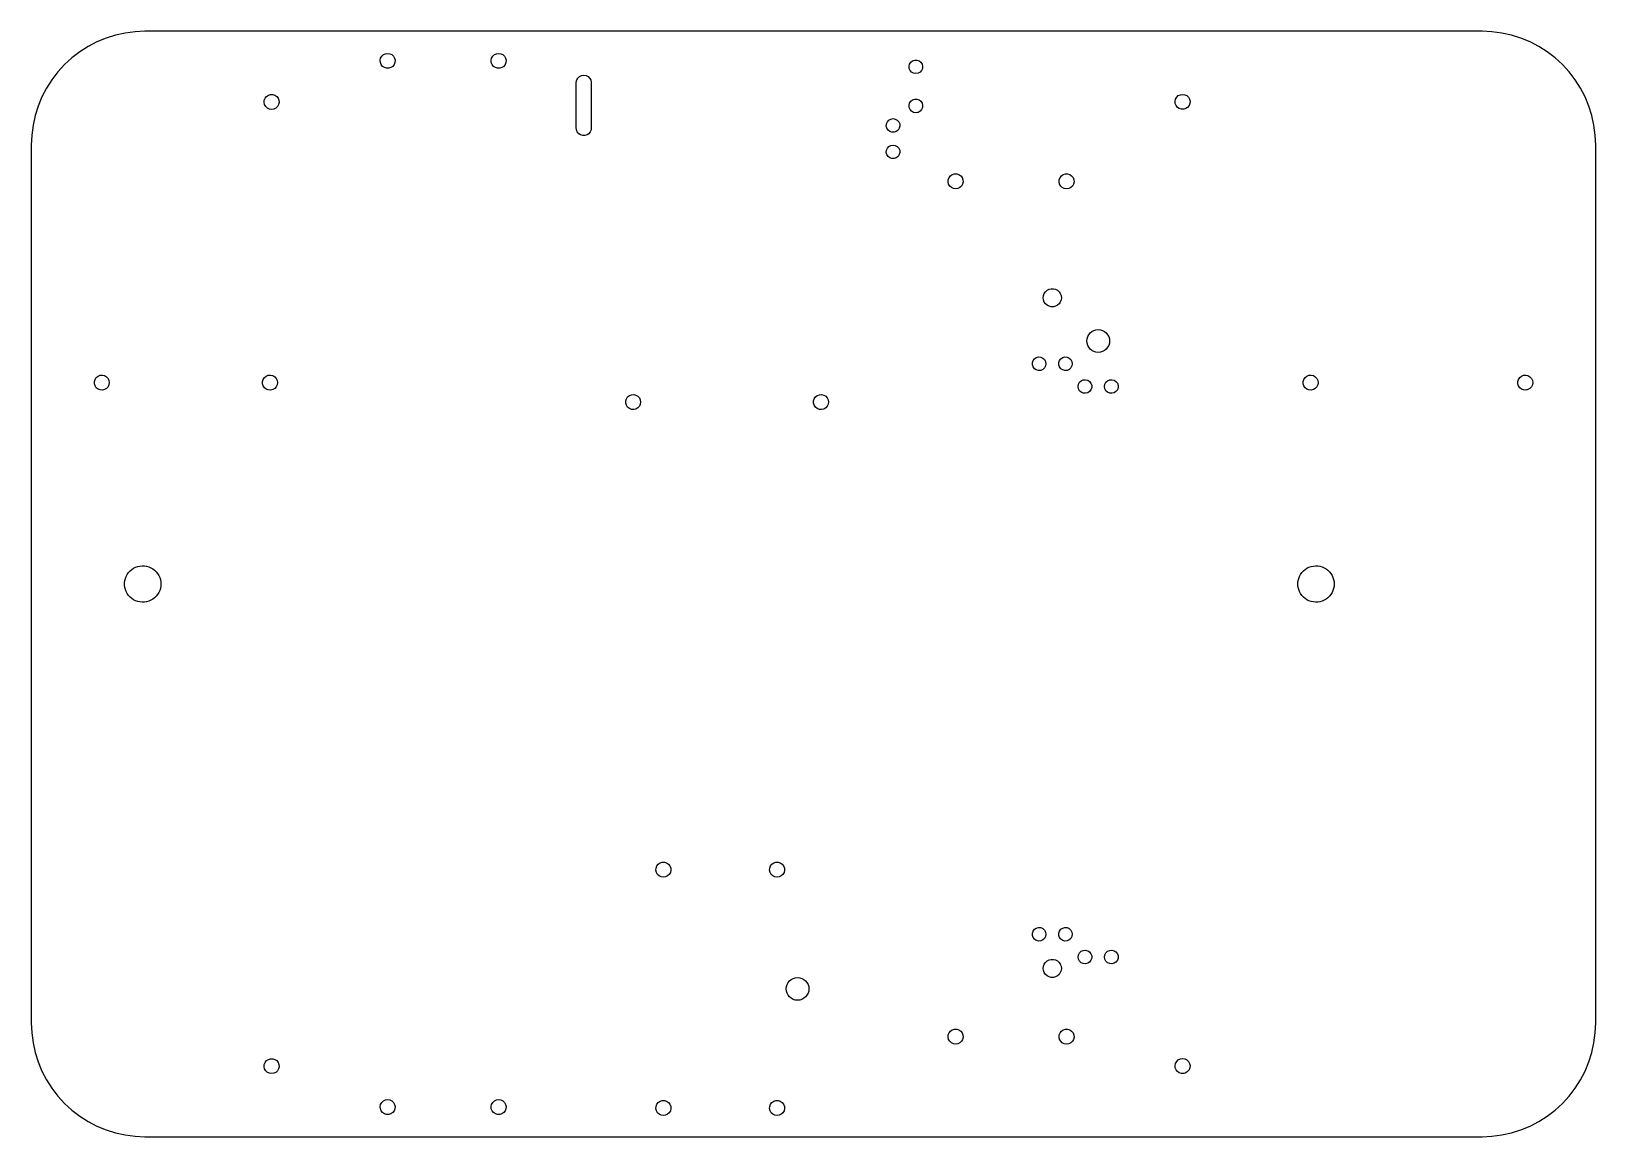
# Model space of a CAD drawing. Header units: metres. Extents: x -172 to 172, y -122 to 122.
import ezdxf

# ---------------------------------------------------------------- set-up
doc = ezdxf.new("R2010")
doc.units = ezdxf.units.M

msp = doc.modelspace()

# ---------------------------------------------------------------- linework, layer by layer
for p, q in [((-153.47, 120.648), (-155.551, 119.992)), ((-151.341, 121.12), (-153.47, 120.648)), ((-149.179, 121.405), (-151.341, 121.12)), ((-147, 121.5), (-149.179, 121.405)), ((147, 121.5), (-147, 121.5)), ((149.179, 121.405), (147, 121.5)), ((151.341, 121.12), (149.179, 121.405)), ((153.47, 120.648), (151.341, 121.12)), ((155.551, 119.992), (153.47, 120.648)), ((-161.339, 116.979), (-163.07, 115.651)), ((-159.5, 118.151), (-161.339, 116.979)), ((-157.565, 119.158), (-159.5, 118.151)), ((-155.551, 119.992), (-157.565, 119.158)), ((157.565, 119.158), (155.551, 119.992)), ((159.5, 118.151), (157.565, 119.158)), ((161.339, 116.979), (159.5, 118.151)), ((163.07, 115.651), (161.339, 116.979)), ((-164.678, 114.178), (-166.151, 112.57)), ((-163.07, 115.651), (-164.678, 114.178)), ((-95.2854, 115.123), (-95.1759, 115.603)), ((-95.2486, 114.633), (-95.2854, 115.123)), ((-95.0689, 114.175), (-95.2486, 114.633)), ((-95.1759, 115.603), (-94.93, 116.029)), ((-94.7623, 113.79), (-95.0689, 114.175)), ((-94.93, 116.029), (-94.5695, 116.363)), ((-94.3559, 113.513), (-94.7623, 113.79)), ((-94.5695, 116.363), (-94.1263, 116.577)), ((-94.1263, 116.577), (-93.64, 116.65)), ((-93.64, 116.65), (-93.1537, 116.577)), ((-93.1537, 116.577), (-92.7105, 116.363)), ((-92.5177, 113.79), (-92.9241, 113.513)), ((-92.7105, 116.363), (-92.35, 116.029)), ((-92.2111, 114.175), (-92.5177, 113.79)), ((-92.35, 116.029), (-92.1041, 115.603)), ((-92.0314, 114.633), (-92.2111, 114.175)), ((-92.1041, 115.603), (-91.9946, 115.123)), ((-91.9946, 115.123), (-92.0314, 114.633)), ((-70.8854, 115.123), (-70.7759, 115.603)), ((-70.8486, 114.633), (-70.8854, 115.123)), ((-70.6689, 114.175), (-70.8486, 114.633)), ((-70.7759, 115.603), (-70.53, 116.029)), ((-70.3623, 113.79), (-70.6689, 114.175)), ((-70.53, 116.029), (-70.1695, 116.363)), ((-69.9559, 113.513), (-70.3623, 113.79)), ((-70.1695, 116.363), (-69.7263, 116.577)), ((-69.7263, 116.577), (-69.24, 116.65)), ((-69.24, 116.65), (-68.7537, 116.577)), ((-68.7537, 116.577), (-68.3105, 116.363)), ((-68.1177, 113.79), (-68.5241, 113.513)), ((-68.3105, 116.363), (-67.95, 116.029)), ((-67.8111, 114.175), (-68.1177, 113.79)), ((-67.95, 116.029), (-67.7041, 115.603)), ((-67.6314, 114.633), (-67.8111, 114.175)), ((-67.7041, 115.603), (-67.5946, 115.123)), ((-67.5946, 115.123), (-67.6314, 114.633)), ((21.0051, 113.824), (21.1263, 114.303)), ((21.0459, 113.332), (21.0051, 113.824)), ((21.1263, 114.303), (21.3964, 114.716)), ((21.3964, 114.716), (21.7861, 115.019)), ((21.7861, 115.019), (22.2531, 115.18)), ((22.2531, 115.18), (22.7469, 115.18)), ((22.7469, 115.18), (23.2139, 115.019)), ((23.2139, 115.019), (23.6036, 114.716)), ((23.6036, 114.716), (23.8737, 114.303)), ((23.8737, 114.303), (23.9949, 113.824)), ((23.9949, 113.824), (23.9541, 113.332)), ((164.678, 114.178), (163.07, 115.651)), ((166.151, 112.57), (164.678, 114.178)), ((-167.479, 110.839), (-168.651, 109)), ((-166.151, 112.57), (-167.479, 110.839)), ((-93.8859, 113.368), (-94.3559, 113.513)), ((-93.3941, 113.368), (-93.8859, 113.368)), ((-92.9241, 113.513), (-93.3941, 113.368)), ((-69.4859, 113.368), (-69.9559, 113.513)), ((-68.9941, 113.368), (-69.4859, 113.368)), ((-68.5241, 113.513), (-68.9941, 113.368)), ((-52.1554, 110.323), (-52.0459, 110.803)), ((-52.1554, 100.323), (-52.1554, 110.323)), ((-52.0459, 110.803), (-51.8, 111.229)), ((-51.8, 111.229), (-51.4395, 111.563)), ((-51.4395, 111.563), (-50.9963, 111.777)), ((-50.9963, 111.777), (-50.51, 111.85)), ((-50.51, 111.85), (-50.0237, 111.777)), ((-50.0237, 111.777), (-49.5805, 111.563)), ((-49.5805, 111.563), (-49.22, 111.229)), ((-49.22, 111.229), (-48.9741, 110.803)), ((-48.9741, 110.803), (-48.8646, 110.323)), ((-48.8646, 110.323), (-48.8646, 100.323)), ((21.2442, 112.88), (21.0459, 113.332)), ((21.5787, 112.516), (21.2442, 112.88)), ((22.0129, 112.281), (21.5787, 112.516)), ((22.5, 112.2), (22.0129, 112.281)), ((22.987, 112.281), (22.5, 112.2)), ((23.4213, 112.516), (22.987, 112.281)), ((23.7557, 112.88), (23.4213, 112.516)), ((23.9541, 113.332), (23.7557, 112.88)), ((167.479, 110.839), (166.151, 112.57)), ((168.651, 109), (167.479, 110.839)), ((-169.658, 107.065), (-170.492, 105.051)), ((-168.651, 109), (-169.658, 107.065)), ((-120.759, 106.357), (-120.579, 106.815)), ((-120.579, 106.815), (-120.272, 107.2)), ((-120.272, 107.2), (-119.866, 107.477)), ((-119.866, 107.477), (-119.396, 107.622)), ((-119.396, 107.622), (-118.904, 107.622)), ((-118.904, 107.622), (-118.434, 107.477)), ((-118.434, 107.477), (-118.028, 107.2)), ((-118.028, 107.2), (-117.721, 106.815)), ((-117.721, 106.815), (-117.541, 106.357)), ((79.6141, 106.593), (79.86, 107.019)), ((79.86, 107.019), (80.2205, 107.353)), ((80.2205, 107.353), (80.6637, 107.567)), ((80.6637, 107.567), (81.15, 107.64)), ((81.15, 107.64), (81.6363, 107.567)), ((81.6363, 107.567), (82.0795, 107.353)), ((82.0795, 107.353), (82.44, 107.019)), ((82.44, 107.019), (82.6859, 106.593)), ((169.658, 107.065), (168.651, 109)), ((170.492, 105.051), (169.658, 107.065)), ((-170.492, 105.051), (-171.148, 102.97)), ((-120.795, 105.867), (-120.759, 106.357)), ((-120.686, 105.387), (-120.795, 105.867)), ((-120.44, 104.961), (-120.686, 105.387)), ((-120.079, 104.627), (-120.44, 104.961)), ((-119.636, 104.413), (-120.079, 104.627)), ((-119.15, 104.34), (-119.636, 104.413)), ((-118.664, 104.413), (-119.15, 104.34)), ((-118.221, 104.627), (-118.664, 104.413)), ((-117.86, 104.961), (-118.221, 104.627)), ((-117.614, 105.387), (-117.86, 104.961)), ((-117.505, 105.867), (-117.614, 105.387)), ((-117.541, 106.357), (-117.505, 105.867)), ((21.0051, 105.224), (21.1263, 105.703)), ((21.0459, 104.732), (21.0051, 105.224)), ((21.2442, 104.28), (21.0459, 104.732)), ((21.1263, 105.703), (21.3964, 106.116)), ((21.5787, 103.916), (21.2442, 104.28)), ((21.3964, 106.116), (21.7861, 106.419)), ((22.0129, 103.681), (21.5787, 103.916)), ((21.7861, 106.419), (22.2531, 106.58)), ((22.5, 103.6), (22.0129, 103.681)), ((22.2531, 106.58), (22.7469, 106.58)), ((22.987, 103.681), (22.5, 103.6)), ((22.7469, 106.58), (23.2139, 106.419)), ((23.4213, 103.916), (22.987, 103.681)), ((23.2139, 106.419), (23.6036, 106.116)), ((23.7557, 104.28), (23.4213, 103.916)), ((23.6036, 106.116), (23.8737, 105.703)), ((23.9541, 104.732), (23.7557, 104.28)), ((23.8737, 105.703), (23.9949, 105.224)), ((23.9949, 105.224), (23.9541, 104.732)), ((79.5046, 106.113), (79.6141, 106.593)), ((79.5414, 105.623), (79.5046, 106.113)), ((79.7211, 105.165), (79.5414, 105.623)), ((80.0277, 104.78), (79.7211, 105.165)), ((80.4341, 104.503), (80.0277, 104.78)), ((80.9041, 104.358), (80.4341, 104.503)), ((81.3959, 104.358), (80.9041, 104.358)), ((81.8659, 104.503), (81.3959, 104.358)), ((82.2723, 104.78), (81.8659, 104.503)), ((82.5789, 105.165), (82.2723, 104.78)), ((82.7586, 105.623), (82.5789, 105.165)), ((82.6859, 106.593), (82.7954, 106.113)), ((82.7954, 106.113), (82.7586, 105.623)), ((171.148, 102.97), (170.492, 105.051)), ((-171.62, 100.841), (-171.905, 98.6789)), ((-171.148, 102.97), (-171.62, 100.841)), ((-52.1186, 99.8328), (-52.1554, 100.323)), ((-51.9389, 99.375), (-52.1186, 99.8328)), ((-48.9014, 99.8328), (-49.0811, 99.375)), ((-48.8646, 100.323), (-48.9014, 99.8328)), ((16.0051, 100.676), (16.0459, 101.168)), ((16.1263, 100.197), (16.0051, 100.676)), ((16.0459, 101.168), (16.2443, 101.62)), ((16.3964, 99.7841), (16.1263, 100.197)), ((16.2443, 101.62), (16.5787, 101.984)), ((16.7861, 99.4808), (16.3964, 99.7841)), ((16.5787, 101.984), (17.013, 102.219)), ((17.013, 102.219), (17.5, 102.3)), ((17.5, 102.3), (17.9871, 102.219)), ((17.9871, 102.219), (18.4213, 101.984)), ((18.6036, 99.7841), (18.2139, 99.4808)), ((18.4213, 101.984), (18.7558, 101.62)), ((18.8737, 100.197), (18.6036, 99.7841)), ((18.7558, 101.62), (18.9541, 101.168)), ((18.9949, 100.676), (18.8737, 100.197)), ((18.9541, 101.168), (18.9949, 100.676)), ((171.62, 100.841), (171.148, 102.97)), ((171.905, 98.6789), (171.62, 100.841)), ((-171.905, 98.6789), (-172, 96.5)), ((-172, 96.5), (-172, -96.5)), ((-51.6323, 98.9905), (-51.9389, 99.375)), ((-51.2259, 98.7134), (-51.6323, 98.9905)), ((-50.7559, 98.5684), (-51.2259, 98.7134)), ((-50.2641, 98.5684), (-50.7559, 98.5684)), ((-49.7941, 98.7134), (-50.2641, 98.5684)), ((-49.3877, 98.9905), (-49.7941, 98.7134)), ((-49.0811, 99.375), (-49.3877, 98.9905)), ((16.5787, 96.1837), (17.013, 96.4187)), ((17.2531, 99.3205), (16.7861, 99.4808)), ((17.013, 96.4187), (17.5, 96.5)), ((17.7469, 99.3205), (17.2531, 99.3205)), ((17.5, 96.5), (17.9871, 96.4187)), ((18.2139, 99.4808), (17.7469, 99.3205)), ((17.9871, 96.4187), (18.4213, 96.1837)), ((172, 96.5), (171.905, 98.6789)), ((172, -96.5), (172, 96.5)), ((16.0051, 94.8761), (16.0459, 95.3682)), ((16.1263, 94.3975), (16.0051, 94.8761)), ((16.0459, 95.3682), (16.2443, 95.8204)), ((16.3964, 93.9841), (16.1263, 94.3975)), ((16.2443, 95.8204), (16.5787, 96.1837)), ((16.7861, 93.6808), (16.3964, 93.9841)), ((17.2531, 93.5205), (16.7861, 93.6808)), ((17.7469, 93.5205), (17.2531, 93.5205)), ((18.2139, 93.6808), (17.7469, 93.5205)), ((18.6036, 93.9841), (18.2139, 93.6808)), ((18.4213, 96.1837), (18.7558, 95.8204)), ((18.8737, 94.3975), (18.6036, 93.9841)), ((18.7558, 95.8204), (18.9541, 95.3682)), ((18.9949, 94.8761), (18.8737, 94.3975)), ((18.9541, 95.3682), (18.9949, 94.8761)), ((29.8111, 89.325), (30.1177, 89.7095)), ((30.1177, 89.7095), (30.5241, 89.9866)), ((30.5241, 89.9866), (30.9941, 90.1316)), ((30.9941, 90.1316), (31.4859, 90.1316)), ((31.4859, 90.1316), (31.9559, 89.9866)), ((31.9559, 89.9866), (32.3623, 89.7095)), ((32.3623, 89.7095), (32.6689, 89.325)), ((54.2111, 89.325), (54.5177, 89.7095)), ((54.5177, 89.7095), (54.9241, 89.9866)), ((54.9241, 89.9866), (55.3941, 90.1316)), ((55.3941, 90.1316), (55.8859, 90.1316)), ((55.8859, 90.1316), (56.3559, 89.9866)), ((56.3559, 89.9866), (56.7623, 89.7095)), ((56.7623, 89.7095), (57.0689, 89.325)), ((29.5946, 88.3767), (29.6314, 88.8672)), ((29.7041, 87.8972), (29.5946, 88.3767)), ((29.6314, 88.8672), (29.8111, 89.325)), ((29.95, 87.4712), (29.7041, 87.8972)), ((30.3105, 87.1367), (29.95, 87.4712)), ((30.7537, 86.9233), (30.3105, 87.1367)), ((31.24, 86.85), (30.7537, 86.9233)), ((31.7263, 86.9233), (31.24, 86.85)), ((32.1695, 87.1367), (31.7263, 86.9233)), ((32.53, 87.4712), (32.1695, 87.1367)), ((32.7759, 87.8972), (32.53, 87.4712)), ((32.6689, 89.325), (32.8486, 88.8672)), ((32.8854, 88.3767), (32.7759, 87.8972)), ((32.8486, 88.8672), (32.8854, 88.3767)), ((53.9946, 88.3767), (54.0314, 88.8672)), ((54.1041, 87.8972), (53.9946, 88.3767)), ((54.0314, 88.8672), (54.2111, 89.325)), ((54.35, 87.4712), (54.1041, 87.8972)), ((54.7105, 87.1367), (54.35, 87.4712)), ((55.1537, 86.9233), (54.7105, 87.1367)), ((55.64, 86.85), (55.1537, 86.9233)), ((56.1263, 86.9233), (55.64, 86.85)), ((56.5695, 87.1367), (56.1263, 86.9233)), ((56.93, 87.4712), (56.5695, 87.1367)), ((57.1759, 87.8972), (56.93, 87.4712)), ((57.0689, 89.325), (57.2486, 88.8672)), ((57.2854, 88.3767), (57.1759, 87.8972)), ((57.2486, 88.8672), (57.2854, 88.3767)), ((50.5, 62.92), (50.5581, 63.3986)), ((50.5581, 62.4414), (50.5, 62.92)), ((50.5581, 63.3986), (50.7291, 63.8494)), ((50.7291, 61.9906), (50.5581, 62.4414)), ((50.7291, 63.8494), (51.003, 64.2462)), ((51.003, 61.5938), (50.7291, 61.9906)), ((51.003, 64.2462), (51.3639, 64.566)), ((51.3639, 64.566), (51.7908, 64.79)), ((51.7908, 64.79), (52.2589, 64.9054)), ((52.2589, 64.9054), (52.7411, 64.9054)), ((52.7411, 64.9054), (53.2092, 64.79)), ((53.2092, 64.79), (53.6361, 64.566)), ((53.6361, 64.566), (53.997, 64.2462)), ((53.997, 64.2462), (54.2709, 63.8494)), ((54.2709, 61.9906), (53.997, 61.5938)), ((54.2709, 63.8494), (54.4419, 63.3986)), ((54.4419, 62.4414), (54.2709, 61.9906)), ((54.4419, 63.3986), (54.5, 62.92)), ((54.5, 62.92), (54.4419, 62.4414)), ((51.3639, 61.274), (51.003, 61.5938)), ((51.7908, 61.05), (51.3639, 61.274)), ((52.2589, 60.9346), (51.7908, 61.05)), ((52.7411, 60.9346), (52.2589, 60.9346)), ((53.2092, 61.05), (52.7411, 60.9346)), ((53.6361, 61.274), (53.2092, 61.05)), ((53.997, 61.5938), (53.6361, 61.274)), ((60.5213, 54.8089), (60.8322, 55.1878)), ((60.8322, 55.1878), (61.2111, 55.4987)), ((61.2111, 55.4987), (61.6433, 55.7297)), ((61.6433, 55.7297), (62.1123, 55.872)), ((62.1123, 55.872), (62.6, 55.92)), ((62.6, 55.92), (63.0877, 55.872)), ((63.0877, 55.872), (63.5567, 55.7297)), ((63.5567, 55.7297), (63.9889, 55.4987)), ((63.9889, 55.4987), (64.3678, 55.1878)), ((64.3678, 55.1878), (64.6787, 54.8089)), ((60.1, 53.42), (60.148, 53.9077)), ((60.148, 52.9323), (60.1, 53.42)), ((60.148, 53.9077), (60.2903, 54.3767)), ((60.2903, 52.4633), (60.148, 52.9323)), ((60.2903, 54.3767), (60.5213, 54.8089)), ((60.5213, 52.0311), (60.2903, 52.4633)), ((60.8322, 51.6522), (60.5213, 52.0311)), ((61.2111, 51.3413), (60.8322, 51.6522)), ((64.3678, 51.6522), (63.9889, 51.3413)), ((64.6787, 52.0311), (64.3678, 51.6522)), ((64.6787, 54.8089), (64.9097, 54.3767)), ((64.9097, 52.4633), (64.6787, 52.0311)), ((64.9097, 54.3767), (65.052, 53.9077)), ((65.052, 52.9323), (64.9097, 52.4633)), ((65.052, 53.9077), (65.1, 53.42)), ((65.1, 53.42), (65.052, 52.9323)), ((48.1205, 48.6669), (48.2808, 49.1339)), ((48.1205, 48.1731), (48.1205, 48.6669)), ((48.2808, 47.7061), (48.1205, 48.1731)), ((48.2808, 49.1339), (48.5841, 49.5236)), ((48.5841, 49.5236), (48.9975, 49.7937)), ((48.9975, 49.7937), (49.4761, 49.9149)), ((49.4761, 49.9149), (49.9682, 49.8741)), ((49.9682, 49.8741), (50.4204, 49.6757)), ((50.4204, 49.6757), (50.7837, 49.3413)), ((50.7837, 49.3413), (51.0187, 48.907)), ((51.0187, 48.907), (51.1, 48.42)), ((51.1, 48.42), (51.0187, 47.9329)), ((53.9205, 48.6669), (54.0808, 49.1339)), ((53.9205, 48.1731), (53.9205, 48.6669)), ((54.0808, 47.7061), (53.9205, 48.1731)), ((54.0808, 49.1339), (54.3841, 49.5236)), ((54.3841, 49.5236), (54.7975, 49.7937)), ((54.7975, 49.7937), (55.2761, 49.9149)), ((55.2761, 49.9149), (55.7682, 49.8741)), ((55.7682, 49.8741), (56.2204, 49.6757)), ((56.2204, 49.6757), (56.5837, 49.3413)), ((56.5837, 49.3413), (56.8187, 48.907)), ((56.8187, 48.907), (56.9, 48.42)), ((56.9, 48.42), (56.8187, 47.9329)), ((61.6433, 51.1103), (61.2111, 51.3413)), ((62.1123, 50.968), (61.6433, 51.1103)), ((62.6, 50.92), (62.1123, 50.968)), ((63.0877, 50.968), (62.6, 50.92)), ((63.5567, 51.1103), (63.0877, 50.968)), ((63.9889, 51.3413), (63.5567, 51.1103)), ((-158.122, 44.5159), (-157.977, 44.9859)), ((-157.977, 44.9859), (-157.7, 45.3923)), ((-157.7, 45.3923), (-157.315, 45.6989)), ((-157.315, 45.6989), (-156.857, 45.8786)), ((-156.857, 45.8786), (-156.367, 45.9154)), ((-156.367, 45.9154), (-155.887, 45.8059)), ((-155.887, 45.8059), (-155.461, 45.56)), ((-155.461, 45.56), (-155.127, 45.1995)), ((-155.127, 45.1995), (-154.913, 44.7563)), ((-154.913, 44.7563), (-154.84, 44.27)), ((-121.142, 44.5159), (-120.997, 44.9859)), ((-120.997, 44.9859), (-120.72, 45.3923)), ((-120.72, 45.3923), (-120.335, 45.6989)), ((-120.335, 45.6989), (-119.877, 45.8786)), ((-119.877, 45.8786), (-119.387, 45.9154)), ((-119.387, 45.9154), (-118.907, 45.8059)), ((-118.907, 45.8059), (-118.481, 45.56)), ((-118.481, 45.56), (-118.147, 45.1995)), ((-118.147, 45.1995), (-117.933, 44.7563)), ((-117.933, 44.7563), (-117.86, 44.27)), ((48.5841, 47.3164), (48.2808, 47.7061)), ((48.9975, 47.0463), (48.5841, 47.3164)), ((49.4761, 46.9251), (48.9975, 47.0463)), ((49.9682, 46.9659), (49.4761, 46.9251)), ((50.4204, 47.1642), (49.9682, 46.9659)), ((50.7837, 47.4987), (50.4204, 47.1642)), ((51.0187, 47.9329), (50.7837, 47.4987)), ((54.3841, 47.3164), (54.0808, 47.7061)), ((54.7975, 47.0463), (54.3841, 47.3164)), ((55.2761, 46.9251), (54.7975, 47.0463)), ((55.7682, 46.9659), (55.2761, 46.9251)), ((56.2204, 47.1642), (55.7682, 46.9659)), ((56.5837, 47.4987), (56.2204, 47.1642)), ((56.8187, 47.9329), (56.5837, 47.4987)), ((58.8796, 44.6758), (59.3318, 44.8741)), ((59.3318, 44.8741), (59.8239, 44.9149)), ((59.8239, 44.9149), (60.3025, 44.7937)), ((60.3025, 44.7937), (60.7159, 44.5236)), ((64.6796, 44.6758), (65.1318, 44.8741)), ((65.1318, 44.8741), (65.6239, 44.9149)), ((65.6239, 44.9149), (66.1025, 44.7937)), ((66.1025, 44.7937), (66.5159, 44.5236)), ((107.678, 44.5159), (107.823, 44.9859)), ((107.823, 44.9859), (108.1, 45.3923)), ((108.1, 45.3923), (108.485, 45.6989)), ((108.485, 45.6989), (108.943, 45.8786)), ((108.943, 45.8786), (109.433, 45.9154)), ((109.433, 45.9154), (109.913, 45.8059)), ((109.913, 45.8059), (110.339, 45.56)), ((110.339, 45.56), (110.673, 45.1995)), ((110.673, 45.1995), (110.887, 44.7563)), ((110.887, 44.7563), (110.96, 44.27)), ((154.858, 44.5159), (155.003, 44.9859)), ((155.003, 44.9859), (155.28, 45.3923)), ((155.28, 45.3923), (155.665, 45.6989)), ((155.665, 45.6989), (156.123, 45.8786)), ((156.123, 45.8786), (156.613, 45.9154)), ((156.613, 45.9154), (157.093, 45.8059)), ((157.093, 45.8059), (157.519, 45.56)), ((157.519, 45.56), (157.853, 45.1995)), ((157.853, 45.1995), (158.067, 44.7563)), ((158.067, 44.7563), (158.14, 44.27)), ((-158.122, 44.0241), (-158.122, 44.5159)), ((-157.977, 43.5541), (-158.122, 44.0241)), ((-157.7, 43.1477), (-157.977, 43.5541)), ((-157.315, 42.8411), (-157.7, 43.1477)), ((-156.857, 42.6614), (-157.315, 42.8411)), ((-156.367, 42.6246), (-156.857, 42.6614)), ((-155.887, 42.7341), (-156.367, 42.6246)), ((-155.461, 42.98), (-155.887, 42.7341)), ((-155.127, 43.3405), (-155.461, 42.98)), ((-154.913, 43.7837), (-155.127, 43.3405)), ((-154.84, 44.27), (-154.913, 43.7837)), ((-121.142, 44.0241), (-121.142, 44.5159)), ((-120.997, 43.5541), (-121.142, 44.0241)), ((-120.72, 43.1477), (-120.997, 43.5541)), ((-120.335, 42.8411), (-120.72, 43.1477)), ((-119.877, 42.6614), (-120.335, 42.8411)), ((-119.387, 42.6246), (-119.877, 42.6614)), ((-118.907, 42.7341), (-119.387, 42.6246)), ((-118.481, 42.98), (-118.907, 42.7341)), ((-118.147, 43.3405), (-118.481, 42.98)), ((-117.933, 43.7837), (-118.147, 43.3405)), ((-117.86, 44.27), (-117.933, 43.7837)), ((-40.8695, 41.1223), (-40.485, 41.4289)), ((-40.485, 41.4289), (-40.0272, 41.6086)), ((-40.0272, 41.6086), (-39.5367, 41.6454)), ((-39.5367, 41.6454), (-39.0572, 41.5359)), ((-39.0572, 41.5359), (-38.6312, 41.29)), ((-38.6312, 41.29), (-38.2967, 40.9295)), ((0.45046, 41.1223), (0.835, 41.4289)), ((0.835, 41.4289), (1.29284, 41.6086)), ((1.29284, 41.6086), (1.7833, 41.6454)), ((1.7833, 41.6454), (2.26281, 41.5359)), ((2.26281, 41.5359), (2.68876, 41.29)), ((2.68876, 41.29), (3.02329, 40.9295)), ((58.2, 43.42), (58.2813, 43.9071)), ((58.2813, 42.933), (58.2, 43.42)), ((58.2813, 43.9071), (58.5163, 44.3413)), ((58.5163, 42.4987), (58.2813, 42.933)), ((58.5163, 44.3413), (58.8796, 44.6758)), ((58.8796, 42.1643), (58.5163, 42.4987)), ((59.3318, 41.9659), (58.8796, 42.1643)), ((59.8239, 41.9251), (59.3318, 41.9659)), ((60.3025, 42.0463), (59.8239, 41.9251)), ((60.7159, 42.3164), (60.3025, 42.0463)), ((60.7159, 44.5236), (61.0192, 44.1339)), ((61.0192, 42.7061), (60.7159, 42.3164)), ((61.0192, 44.1339), (61.1795, 43.6669)), ((61.1795, 43.1731), (61.0192, 42.7061)), ((61.1795, 43.6669), (61.1795, 43.1731)), ((64, 43.42), (64.0813, 43.9071)), ((64.0813, 42.933), (64, 43.42)), ((64.0813, 43.9071), (64.3163, 44.3413)), ((64.3163, 42.4987), (64.0813, 42.933)), ((64.3163, 44.3413), (64.6796, 44.6758)), ((64.6796, 42.1643), (64.3163, 42.4987)), ((65.1318, 41.9659), (64.6796, 42.1643)), ((65.6239, 41.9251), (65.1318, 41.9659)), ((66.1025, 42.0463), (65.6239, 41.9251)), ((66.5159, 42.3164), (66.1025, 42.0463)), ((66.5159, 44.5236), (66.8192, 44.1339)), ((66.8192, 42.7061), (66.5159, 42.3164)), ((66.8192, 44.1339), (66.9795, 43.6669)), ((66.9795, 43.1731), (66.8192, 42.7061)), ((66.9795, 43.6669), (66.9795, 43.1731)), ((107.678, 44.0241), (107.678, 44.5159)), ((107.823, 43.5541), (107.678, 44.0241)), ((108.1, 43.1477), (107.823, 43.5541)), ((108.485, 42.8411), (108.1, 43.1477)), ((108.943, 42.6614), (108.485, 42.8411)), ((109.433, 42.6246), (108.943, 42.6614)), ((109.913, 42.7341), (109.433, 42.6246)), ((110.339, 42.98), (109.913, 42.7341)), ((110.673, 43.3405), (110.339, 42.98)), ((110.887, 43.7837), (110.673, 43.3405)), ((110.96, 44.27), (110.887, 43.7837)), ((154.858, 44.0241), (154.858, 44.5159)), ((155.003, 43.5541), (154.858, 44.0241)), ((155.28, 43.1477), (155.003, 43.5541)), ((155.665, 42.8411), (155.28, 43.1477)), ((156.123, 42.6614), (155.665, 42.8411)), ((156.613, 42.6246), (156.123, 42.6614)), ((157.093, 42.7341), (156.613, 42.6246)), ((157.519, 42.98), (157.093, 42.7341)), ((157.853, 43.3405), (157.519, 42.98)), ((158.067, 43.7837), (157.853, 43.3405)), ((158.14, 44.27), (158.067, 43.7837)), ((-41.2916, 40.2459), (-41.1466, 40.7159)), ((-41.2916, 39.7541), (-41.2916, 40.2459)), ((-41.1466, 39.2841), (-41.2916, 39.7541)), ((-41.1466, 40.7159), (-40.8695, 41.1223)), ((-40.8695, 38.8777), (-41.1466, 39.2841)), ((-40.485, 38.5711), (-40.8695, 38.8777)), ((-40.0272, 38.3914), (-40.485, 38.5711)), ((-39.5367, 38.3546), (-40.0272, 38.3914)), ((-39.0572, 38.4641), (-39.5367, 38.3546)), ((-38.6312, 38.71), (-39.0572, 38.4641)), ((-38.2967, 39.0705), (-38.6312, 38.71)), ((-38.2967, 40.9295), (-38.0833, 40.4863)), ((-38.0833, 39.5137), (-38.2967, 39.0705)), ((-38.0833, 40.4863), (-38.01, 40)), ((-38.01, 40), (-38.0833, 39.5137)), ((0.02843, 40.2459), (0.1734, 40.7159)), ((0.02843, 39.7541), (0.02843, 40.2459)), ((0.1734, 39.2841), (0.02843, 39.7541)), ((0.1734, 40.7159), (0.45046, 41.1223)), ((0.45046, 38.8777), (0.1734, 39.2841)), ((0.835, 38.5711), (0.45046, 38.8777)), ((1.29284, 38.3914), (0.835, 38.5711)), ((1.7833, 38.3546), (1.29284, 38.3914)), ((2.26281, 38.4641), (1.7833, 38.3546)), ((2.68876, 38.71), (2.26281, 38.4641)), ((3.02329, 39.0705), (2.68876, 38.71)), ((3.02329, 40.9295), (3.23669, 40.4863)), ((3.23669, 39.5137), (3.02329, 39.0705)), ((3.23669, 40.4863), (3.31, 40)), ((3.31, 40), (3.23669, 39.5137)), ((-149.911, 3.19207), (-149.5, 3.4641)), ((-149.5, 3.4641), (-149.059, 3.68362)), ((-149.059, 3.68362), (-148.595, 3.8473)), ((-148.595, 3.8473), (-148.114, 3.95266)), ((-148.114, 3.95266), (-147.623, 3.9981)), ((-147.623, 3.9981), (-147.131, 3.98294)), ((-147.131, 3.98294), (-146.644, 3.90739)), ((-146.644, 3.90739), (-146.171, 3.77262)), ((-146.171, 3.77262), (-145.717, 3.58065)), ((-145.717, 3.58065), (-145.291, 3.33441)), ((108.089, 3.19207), (108.5, 3.4641)), ((108.5, 3.4641), (108.941, 3.68362)), ((108.941, 3.68362), (109.405, 3.8473)), ((109.405, 3.8473), (109.886, 3.95266)), ((109.886, 3.95266), (110.377, 3.9981)), ((110.377, 3.9981), (110.869, 3.98294)), ((110.869, 3.98294), (111.356, 3.90739)), ((111.356, 3.90739), (111.829, 3.77262)), ((111.829, 3.77262), (112.283, 3.58065)), ((112.283, 3.58065), (112.709, 3.33441)), ((-151.492, 0.24624), (-151.432, 0.735)), ((-151.492, -0.24624), (-151.492, 0.24624)), ((-151.432, 0.735), (-151.312, 1.21261)), ((-151.312, 1.21261), (-151.134, 1.67184)), ((-151.134, 1.67184), (-150.901, 2.10573)), ((-150.901, 2.10573), (-150.616, 2.5077)), ((-150.616, 2.5077), (-150.285, 2.87165)), ((-150.285, 2.87165), (-149.911, 3.19207)), ((-145.291, 3.33441), (-144.898, 3.03762)), ((-144.898, 3.03762), (-144.544, 2.69478)), ((-144.544, 2.69478), (-144.235, 2.3111)), ((-144.235, 2.3111), (-143.976, 1.89237)), ((-143.976, 1.89237), (-143.77, 1.44497)), ((-143.77, 1.44497), (-143.621, 0.97566)), ((-143.621, 0.97566), (-143.53, 0.49155)), ((-143.53, 0.49155), (-143.5, 0)), ((-143.5, 0), (-143.53, -0.49155)), ((106.508, 0.24624), (106.568, 0.735)), ((106.508, -0.24624), (106.508, 0.24624)), ((106.568, 0.735), (106.688, 1.21261)), ((106.688, 1.21261), (106.866, 1.67184)), ((106.866, 1.67184), (107.099, 2.10573)), ((107.099, 2.10573), (107.384, 2.5077)), ((107.384, 2.5077), (107.715, 2.87165)), ((107.715, 2.87165), (108.089, 3.19207)), ((112.709, 3.33441), (113.102, 3.03762)), ((113.102, 3.03762), (113.456, 2.69478)), ((113.456, 2.69478), (113.765, 2.3111)), ((113.765, 2.3111), (114.024, 1.89237)), ((114.024, 1.89237), (114.23, 1.44497)), ((114.23, 1.44497), (114.379, 0.97566)), ((114.379, 0.97566), (114.47, 0.49155)), ((114.47, 0.49155), (114.5, 0)), ((114.5, 0), (114.47, -0.49155)), ((-151.432, -0.735), (-151.492, -0.24624)), ((-151.312, -1.21261), (-151.432, -0.735)), ((-151.134, -1.67184), (-151.312, -1.21261)), ((-150.901, -2.10573), (-151.134, -1.67184)), ((-150.616, -2.5077), (-150.901, -2.10573)), ((-150.285, -2.87165), (-150.616, -2.5077)), ((-149.911, -3.19207), (-150.285, -2.87165)), ((-149.5, -3.4641), (-149.911, -3.19207)), ((-145.291, -3.33441), (-145.717, -3.58065)), ((-144.898, -3.03762), (-145.291, -3.33441)), ((-144.544, -2.69478), (-144.898, -3.03762)), ((-144.235, -2.3111), (-144.544, -2.69478)), ((-143.976, -1.89237), (-144.235, -2.3111)), ((-143.77, -1.44497), (-143.976, -1.89237)), ((-143.621, -0.97566), (-143.77, -1.44497)), ((-143.53, -0.49155), (-143.621, -0.97566)), ((106.568, -0.735), (106.508, -0.24624)), ((106.688, -1.21261), (106.568, -0.735)), ((106.866, -1.67184), (106.688, -1.21261)), ((107.099, -2.10573), (106.866, -1.67184)), ((107.384, -2.5077), (107.099, -2.10573)), ((107.715, -2.87165), (107.384, -2.5077)), ((108.089, -3.19207), (107.715, -2.87165)), ((108.5, -3.4641), (108.089, -3.19207)), ((112.709, -3.33441), (112.283, -3.58065)), ((113.102, -3.03762), (112.709, -3.33441)), ((113.456, -2.69478), (113.102, -3.03762)), ((113.765, -2.3111), (113.456, -2.69478)), ((114.024, -1.89237), (113.765, -2.3111)), ((114.23, -1.44497), (114.024, -1.89237)), ((114.379, -0.97566), (114.23, -1.44497)), ((114.47, -0.49155), (114.379, -0.97566)), ((-149.059, -3.68362), (-149.5, -3.4641)), ((-148.595, -3.8473), (-149.059, -3.68362)), ((-148.114, -3.95266), (-148.595, -3.8473)), ((-147.623, -3.9981), (-148.114, -3.95266)), ((-147.131, -3.98294), (-147.623, -3.9981)), ((-146.644, -3.90739), (-147.131, -3.98294)), ((-146.171, -3.77262), (-146.644, -3.90739)), ((-145.717, -3.58065), (-146.171, -3.77262)), ((108.941, -3.68362), (108.5, -3.4641)), ((109.405, -3.8473), (108.941, -3.68362)), ((109.886, -3.95266), (109.405, -3.8473)), ((110.377, -3.9981), (109.886, -3.95266)), ((110.869, -3.98294), (110.377, -3.9981)), ((111.356, -3.90739), (110.869, -3.98294)), ((111.829, -3.77262), (111.356, -3.90739)), ((112.283, -3.58065), (111.829, -3.77262)), ((-34.4389, -61.975), (-34.1323, -61.5905)), ((-34.1323, -61.5905), (-33.7259, -61.3134)), ((-33.7259, -61.3134), (-33.2559, -61.1684)), ((-33.2559, -61.1684), (-32.7641, -61.1684)), ((-32.7641, -61.1684), (-32.2941, -61.3134)), ((-32.2941, -61.3134), (-31.8877, -61.5905)), ((-31.8877, -61.5905), (-31.5811, -61.975)), ((-9.43894, -61.975), (-9.13229, -61.5905)), ((-9.13229, -61.5905), (-8.72591, -61.3134)), ((-8.72591, -61.3134), (-8.25592, -61.1684)), ((-8.25592, -61.1684), (-7.76408, -61.1684)), ((-7.76408, -61.1684), (-7.29409, -61.3134)), ((-7.29409, -61.3134), (-6.88772, -61.5905)), ((-6.88772, -61.5905), (-6.58106, -61.975)), ((-34.6554, -62.9233), (-34.6186, -62.4328)), ((-34.5459, -63.4028), (-34.6554, -62.9233)), ((-34.6186, -62.4328), (-34.4389, -61.975)), ((-34.3, -63.8288), (-34.5459, -63.4028)), ((-33.9395, -64.1633), (-34.3, -63.8288)), ((-33.4963, -64.3767), (-33.9395, -64.1633)), ((-33.01, -64.45), (-33.4963, -64.3767)), ((-32.5237, -64.3767), (-33.01, -64.45)), ((-32.0805, -64.1633), (-32.5237, -64.3767)), ((-31.72, -63.8288), (-32.0805, -64.1633)), ((-31.4741, -63.4028), (-31.72, -63.8288)), ((-31.5811, -61.975), (-31.4014, -62.4328)), ((-31.3646, -62.9233), (-31.4741, -63.4028)), ((-31.4014, -62.4328), (-31.3646, -62.9233)), ((-9.65539, -62.9233), (-9.61863, -62.4328)), ((-9.54594, -63.4028), (-9.65539, -62.9233)), ((-9.61863, -62.4328), (-9.43894, -61.975)), ((-9.30002, -63.8288), (-9.54594, -63.4028)), ((-8.93948, -64.1633), (-9.30002, -63.8288)), ((-8.49635, -64.3767), (-8.93948, -64.1633)), ((-8.01, -64.45), (-8.49635, -64.3767)), ((-7.52365, -64.3767), (-8.01, -64.45)), ((-7.08052, -64.1633), (-7.52365, -64.3767)), ((-6.71998, -63.8288), (-7.08052, -64.1633)), ((-6.47406, -63.4028), (-6.71998, -63.8288)), ((-6.58106, -61.975), (-6.40137, -62.4328)), ((-6.36461, -62.9233), (-6.47406, -63.4028)), ((-6.40137, -62.4328), (-6.36461, -62.9233)), ((48.5841, -75.8964), (48.9975, -75.6263)), ((48.9975, -75.6263), (49.4761, -75.5051)), ((49.4761, -75.5051), (49.9682, -75.5459)), ((49.9682, -75.5459), (50.4204, -75.7443)), ((54.3841, -75.8964), (54.7975, -75.6263)), ((54.7975, -75.6263), (55.2761, -75.5051)), ((55.2761, -75.5051), (55.7682, -75.5459)), ((55.7682, -75.5459), (56.2204, -75.7443)), ((48.1205, -76.7531), (48.2808, -76.2861)), ((48.1205, -77.2469), (48.1205, -76.7531)), ((48.2808, -77.7139), (48.1205, -77.2469)), ((48.2808, -76.2861), (48.5841, -75.8964)), ((48.5841, -78.1036), (48.2808, -77.7139)), ((48.9975, -78.3737), (48.5841, -78.1036)), ((49.4761, -78.4949), (48.9975, -78.3737)), ((49.9682, -78.4541), (49.4761, -78.4949)), ((50.4204, -78.2558), (49.9682, -78.4541)), ((50.4204, -75.7443), (50.7837, -76.0787)), ((50.7837, -77.9213), (50.4204, -78.2558)), ((50.7837, -76.0787), (51.0187, -76.513)), ((51.0187, -77.4871), (50.7837, -77.9213)), ((51.0187, -76.513), (51.1, -77)), ((51.1, -77), (51.0187, -77.4871)), ((53.9205, -76.7531), (54.0808, -76.2861)), ((53.9205, -77.2469), (53.9205, -76.7531)), ((54.0808, -77.7139), (53.9205, -77.2469)), ((54.0808, -76.2861), (54.3841, -75.8964)), ((54.3841, -78.1036), (54.0808, -77.7139)), ((54.7975, -78.3737), (54.3841, -78.1036)), ((55.2761, -78.4949), (54.7975, -78.3737)), ((55.7682, -78.4541), (55.2761, -78.4949)), ((56.2204, -78.2558), (55.7682, -78.4541)), ((56.2204, -75.7443), (56.5837, -76.0787)), ((56.5837, -77.9213), (56.2204, -78.2558)), ((56.5837, -76.0787), (56.8187, -76.513)), ((56.8187, -77.4871), (56.5837, -77.9213)), ((56.8187, -76.513), (56.9, -77)), ((56.9, -77), (56.8187, -77.4871)), ((51.7908, -82.63), (52.2589, -82.5146)), ((52.2589, -82.5146), (52.7411, -82.5146)), ((52.7411, -82.5146), (53.2092, -82.63)), ((58.2, -82), (58.2813, -81.5129)), ((58.2813, -82.487), (58.2, -82)), ((58.2813, -81.5129), (58.5163, -81.0787)), ((58.5163, -82.9213), (58.2813, -82.487)), ((58.5163, -81.0787), (58.8796, -80.7442)), ((58.8796, -80.7442), (59.3318, -80.5459)), ((59.3318, -80.5459), (59.8239, -80.5051)), ((59.8239, -80.5051), (60.3025, -80.6263)), ((60.3025, -80.6263), (60.7159, -80.8964)), ((60.7159, -80.8964), (61.0192, -81.2861)), ((61.0192, -81.2861), (61.1795, -81.7531)), ((61.1795, -82.2469), (61.0192, -82.7139)), ((61.1795, -81.7531), (61.1795, -82.2469)), ((64, -82), (64.0813, -81.5129)), ((64.0813, -82.487), (64, -82)), ((64.0813, -81.5129), (64.3163, -81.0787)), ((64.3163, -82.9213), (64.0813, -82.487)), ((64.3163, -81.0787), (64.6796, -80.7442)), ((64.6796, -80.7442), (65.1318, -80.5459)), ((65.1318, -80.5459), (65.6239, -80.5051)), ((65.6239, -80.5051), (66.1025, -80.6263)), ((66.1025, -80.6263), (66.5159, -80.8964)), ((66.5159, -80.8964), (66.8192, -81.2861)), ((66.8192, -81.2861), (66.9795, -81.7531)), ((66.9795, -82.2469), (66.8192, -82.7139)), ((66.9795, -81.7531), (66.9795, -82.2469)), ((50.5, -84.5), (50.5581, -84.0214)), ((50.5581, -84.9786), (50.5, -84.5)), ((50.5581, -84.0214), (50.7291, -83.5706)), ((50.7291, -85.4294), (50.5581, -84.9786)), ((50.7291, -83.5706), (51.003, -83.1738)), ((51.003, -85.8262), (50.7291, -85.4294)), ((51.003, -83.1738), (51.3639, -82.854)), ((51.3639, -86.146), (51.003, -85.8262)), ((51.3639, -82.854), (51.7908, -82.63)), ((53.2092, -82.63), (53.6361, -82.854)), ((53.6361, -82.854), (53.997, -83.1738)), ((53.997, -85.8262), (53.6361, -86.146)), ((53.997, -83.1738), (54.2709, -83.5706)), ((54.2709, -85.4294), (53.997, -85.8262)), ((54.2709, -83.5706), (54.4419, -84.0214)), ((54.4419, -84.9786), (54.2709, -85.4294)), ((54.4419, -84.0214), (54.5, -84.5)), ((54.5, -84.5), (54.4419, -84.9786)), ((58.8796, -83.2557), (58.5163, -82.9213)), ((59.3318, -83.4541), (58.8796, -83.2557)), ((59.8239, -83.4949), (59.3318, -83.4541)), ((60.3025, -83.3737), (59.8239, -83.4949)), ((60.7159, -83.1036), (60.3025, -83.3737)), ((61.0192, -82.7139), (60.7159, -83.1036)), ((64.6796, -83.2557), (64.3163, -82.9213)), ((65.1318, -83.4541), (64.6796, -83.2557)), ((65.6239, -83.4949), (65.1318, -83.4541)), ((66.1025, -83.3737), (65.6239, -83.4949)), ((66.5159, -83.1036), (66.1025, -83.3737)), ((66.8192, -82.7139), (66.5159, -83.1036)), ((-6.01, -89), (-5.96196, -88.5123)), ((-5.96196, -89.4877), (-6.01, -89)), ((-5.96196, -88.5123), (-5.8197, -88.0433)), ((-5.8197, -88.0433), (-5.58867, -87.6111)), ((-5.58867, -87.6111), (-5.27777, -87.2322)), ((-5.27777, -87.2322), (-4.89892, -86.9213)), ((-4.89892, -86.9213), (-4.46671, -86.6903)), ((-4.46671, -86.6903), (-3.99773, -86.548)), ((-3.99773, -86.548), (-3.51, -86.5)), ((-3.51, -86.5), (-3.02227, -86.548)), ((-3.02227, -86.548), (-2.55329, -86.6903)), ((-2.55329, -86.6903), (-2.12107, -86.9213)), ((-2.12107, -86.9213), (-1.74223, -87.2322)), ((-1.74223, -87.2322), (-1.43133, -87.6111)), ((-1.43133, -87.6111), (-1.2003, -88.0433)), ((-1.2003, -88.0433), (-1.05804, -88.5123)), ((-1.05804, -88.5123), (-1.01, -89)), ((-1.01, -89), (-1.05804, -89.4877)), ((51.7908, -86.37), (51.3639, -86.146)), ((52.2589, -86.4854), (51.7908, -86.37)), ((52.7411, -86.4854), (52.2589, -86.4854)), ((53.2092, -86.37), (52.7411, -86.4854)), ((53.6361, -86.146), (53.2092, -86.37)), ((-5.8197, -89.9567), (-5.96196, -89.4877)), ((-5.58867, -90.3889), (-5.8197, -89.9567)), ((-5.27777, -90.7678), (-5.58867, -90.3889)), ((-4.89892, -91.0787), (-5.27777, -90.7678)), ((-4.46671, -91.3097), (-4.89892, -91.0787)), ((-3.99773, -91.452), (-4.46671, -91.3097)), ((-3.51, -91.5), (-3.99773, -91.452)), ((-3.02227, -91.452), (-3.51, -91.5)), ((-2.55329, -91.3097), (-3.02227, -91.452)), ((-2.12107, -91.0787), (-2.55329, -91.3097)), ((-1.74223, -90.7678), (-2.12107, -91.0787)), ((-1.43133, -90.3889), (-1.74223, -90.7678)), ((-1.2003, -89.9567), (-1.43133, -90.3889)), ((-1.05804, -89.4877), (-1.2003, -89.9567)), ((-172, -96.5), (-171.905, -98.6789)), ((-171.905, -98.6789), (-171.62, -100.841)), ((29.5946, -99.6233), (29.6314, -99.1328)), ((29.7041, -100.103), (29.5946, -99.6233)), ((29.6314, -99.1328), (29.8111, -98.675)), ((29.8111, -98.675), (30.1177, -98.2905)), ((30.1177, -98.2905), (30.5241, -98.0134)), ((30.5241, -98.0134), (30.9941, -97.8684)), ((30.9941, -97.8684), (31.4859, -97.8684)), ((31.4859, -97.8684), (31.9559, -98.0134)), ((31.9559, -98.0134), (32.3623, -98.2905)), ((32.3623, -98.2905), (32.6689, -98.675)), ((32.6689, -98.675), (32.8486, -99.1328)), ((32.8854, -99.6233), (32.7759, -100.103)), ((32.8486, -99.1328), (32.8854, -99.6233)), ((53.9946, -99.6233), (54.0314, -99.1328)), ((54.1041, -100.103), (53.9946, -99.6233)), ((54.0314, -99.1328), (54.2111, -98.675)), ((54.2111, -98.675), (54.5177, -98.2905)), ((54.5177, -98.2905), (54.9241, -98.0134)), ((54.9241, -98.0134), (55.3941, -97.8684)), ((55.3941, -97.8684), (55.8859, -97.8684)), ((55.8859, -97.8684), (56.3559, -98.0134)), ((56.3559, -98.0134), (56.7623, -98.2905)), ((56.7623, -98.2905), (57.0689, -98.675)), ((57.0689, -98.675), (57.2486, -99.1328)), ((57.2854, -99.6233), (57.1759, -100.103)), ((57.2486, -99.1328), (57.2854, -99.6233)), ((171.62, -100.841), (171.905, -98.6789)), ((171.905, -98.6789), (172, -96.5)), ((-171.62, -100.841), (-171.148, -102.97)), ((-171.148, -102.97), (-170.492, -105.051)), ((29.95, -100.529), (29.7041, -100.103)), ((30.3105, -100.863), (29.95, -100.529)), ((30.7537, -101.077), (30.3105, -100.863)), ((31.24, -101.15), (30.7537, -101.077)), ((31.7263, -101.077), (31.24, -101.15)), ((32.1695, -100.863), (31.7263, -101.077)), ((32.53, -100.529), (32.1695, -100.863)), ((32.7759, -100.103), (32.53, -100.529)), ((54.35, -100.529), (54.1041, -100.103)), ((54.7105, -100.863), (54.35, -100.529)), ((55.1537, -101.077), (54.7105, -100.863)), ((55.64, -101.15), (55.1537, -101.077)), ((56.1263, -101.077), (55.64, -101.15)), ((56.5695, -100.863), (56.1263, -101.077)), ((56.93, -100.529), (56.5695, -100.863)), ((57.1759, -100.103), (56.93, -100.529)), ((170.492, -105.051), (171.148, -102.97)), ((171.148, -102.97), (171.62, -100.841)), ((-170.492, -105.051), (-169.658, -107.065)), ((-120.795, -106.113), (-120.759, -105.623)), ((-120.686, -106.593), (-120.795, -106.113)), ((-120.759, -105.623), (-120.579, -105.165)), ((-120.44, -107.019), (-120.686, -106.593)), ((-120.579, -105.165), (-120.272, -104.78)), ((-120.272, -104.78), (-119.866, -104.503)), ((-119.866, -104.503), (-119.396, -104.358)), ((-119.396, -104.358), (-118.904, -104.358)), ((-118.904, -104.358), (-118.434, -104.503)), ((-118.434, -104.503), (-118.028, -104.78)), ((-118.028, -104.78), (-117.721, -105.165)), ((-117.614, -106.593), (-117.86, -107.019)), ((-117.721, -105.165), (-117.541, -105.623)), ((-117.505, -106.113), (-117.614, -106.593)), ((-117.541, -105.623), (-117.505, -106.113)), ((79.5046, -105.867), (79.6141, -105.387)), ((79.5414, -106.357), (79.5046, -105.867)), ((79.7211, -106.815), (79.5414, -106.357)), ((79.6141, -105.387), (79.86, -104.961)), ((79.86, -104.961), (80.2205, -104.627)), ((80.2205, -104.627), (80.6637, -104.413)), ((80.6637, -104.413), (81.15, -104.34)), ((81.15, -104.34), (81.6363, -104.413)), ((81.6363, -104.413), (82.0795, -104.627)), ((82.0795, -104.627), (82.44, -104.961)), ((82.44, -104.961), (82.6859, -105.387)), ((82.7586, -106.357), (82.5789, -106.815)), ((82.6859, -105.387), (82.7954, -105.867)), ((82.7954, -105.867), (82.7586, -106.357)), ((169.658, -107.065), (170.492, -105.051)), ((-169.658, -107.065), (-168.651, -109)), ((-168.651, -109), (-167.479, -110.839)), ((-120.079, -107.353), (-120.44, -107.019)), ((-119.636, -107.567), (-120.079, -107.353)), ((-119.15, -107.64), (-119.636, -107.567)), ((-118.664, -107.567), (-119.15, -107.64)), ((-118.221, -107.353), (-118.664, -107.567)), ((-117.86, -107.019), (-118.221, -107.353)), ((80.0277, -107.2), (79.7211, -106.815)), ((80.4341, -107.477), (80.0277, -107.2)), ((80.9041, -107.622), (80.4341, -107.477)), ((81.3959, -107.622), (80.9041, -107.622)), ((81.8659, -107.477), (81.3959, -107.622)), ((82.2723, -107.2), (81.8659, -107.477)), ((82.5789, -106.815), (82.2723, -107.2)), ((167.479, -110.839), (168.651, -109)), ((168.651, -109), (169.658, -107.065)), ((-167.479, -110.839), (-166.151, -112.57)), ((-166.151, -112.57), (-164.678, -114.178)), ((-94.5695, -113.637), (-94.1263, -113.423)), ((-94.1263, -113.423), (-93.64, -113.35)), ((-93.64, -113.35), (-93.1537, -113.423)), ((-93.1537, -113.423), (-92.7105, -113.637)), ((-70.1695, -113.637), (-69.7263, -113.423)), ((-69.7263, -113.423), (-69.24, -113.35)), ((-69.24, -113.35), (-68.7537, -113.423)), ((-68.7537, -113.423), (-68.3105, -113.637)), ((164.678, -114.178), (166.151, -112.57)), ((166.151, -112.57), (167.479, -110.839)), ((-164.678, -114.178), (-163.07, -115.651)), ((-163.07, -115.651), (-161.339, -116.979)), ((-95.2854, -114.877), (-95.1759, -114.397)), ((-95.2486, -115.367), (-95.2854, -114.877)), ((-95.0689, -115.825), (-95.2486, -115.367)), ((-95.1759, -114.397), (-94.93, -113.971)), ((-94.7623, -116.21), (-95.0689, -115.825)), ((-94.93, -113.971), (-94.5695, -113.637)), ((-94.3559, -116.487), (-94.7623, -116.21)), ((-93.8859, -116.632), (-94.3559, -116.487)), ((-93.3941, -116.632), (-93.8859, -116.632)), ((-92.9241, -116.487), (-93.3941, -116.632)), ((-92.5177, -116.21), (-92.9241, -116.487)), ((-92.7105, -113.637), (-92.35, -113.971)), ((-92.2111, -115.825), (-92.5177, -116.21)), ((-92.35, -113.971), (-92.1041, -114.397)), ((-92.0314, -115.367), (-92.2111, -115.825)), ((-92.1041, -114.397), (-91.9946, -114.877)), ((-91.9946, -114.877), (-92.0314, -115.367)), ((-70.8854, -114.877), (-70.7759, -114.397)), ((-70.8486, -115.367), (-70.8854, -114.877)), ((-70.6689, -115.825), (-70.8486, -115.367)), ((-70.7759, -114.397), (-70.53, -113.971)), ((-70.3623, -116.21), (-70.6689, -115.825)), ((-70.53, -113.971), (-70.1695, -113.637)), ((-69.9559, -116.487), (-70.3623, -116.21)), ((-69.4859, -116.632), (-69.9559, -116.487)), ((-68.9941, -116.632), (-69.4859, -116.632)), ((-68.5241, -116.487), (-68.9941, -116.632)), ((-68.1177, -116.21), (-68.5241, -116.487)), ((-68.3105, -113.637), (-67.95, -113.971)), ((-67.8111, -115.825), (-68.1177, -116.21)), ((-67.95, -113.971), (-67.7041, -114.397)), ((-67.6314, -115.367), (-67.8111, -115.825)), ((-67.7041, -114.397), (-67.5946, -114.877)), ((-67.5946, -114.877), (-67.6314, -115.367)), ((-34.6554, -115.323), (-34.6186, -114.833)), ((-34.5459, -115.803), (-34.6554, -115.323)), ((-34.6186, -114.833), (-34.4389, -114.375)), ((-34.3, -116.229), (-34.5459, -115.803)), ((-34.4389, -114.375), (-34.1323, -113.99)), ((-33.9395, -116.563), (-34.3, -116.229)), ((-34.1323, -113.99), (-33.7259, -113.713)), ((-33.4963, -116.777), (-33.9395, -116.563)), ((-33.7259, -113.713), (-33.2559, -113.568)), ((-33.01, -116.85), (-33.4963, -116.777)), ((-33.2559, -113.568), (-32.7641, -113.568)), ((-32.5237, -116.777), (-33.01, -116.85)), ((-32.7641, -113.568), (-32.2941, -113.713)), ((-32.0805, -116.563), (-32.5237, -116.777)), ((-32.2941, -113.713), (-31.8877, -113.99)), ((-31.72, -116.229), (-32.0805, -116.563)), ((-31.8877, -113.99), (-31.5811, -114.375)), ((-31.4741, -115.803), (-31.72, -116.229)), ((-31.5811, -114.375), (-31.4014, -114.833)), ((-31.3646, -115.323), (-31.4741, -115.803)), ((-31.4014, -114.833), (-31.3646, -115.323)), ((-9.65539, -115.323), (-9.61863, -114.833)), ((-9.54594, -115.803), (-9.65539, -115.323)), ((-9.61863, -114.833), (-9.43894, -114.375)), ((-9.30002, -116.229), (-9.54594, -115.803)), ((-9.43894, -114.375), (-9.13229, -113.99)), ((-8.93948, -116.563), (-9.30002, -116.229)), ((-9.13229, -113.99), (-8.72591, -113.713)), ((-8.49635, -116.777), (-8.93948, -116.563)), ((-8.72591, -113.713), (-8.25592, -113.568)), ((-8.01, -116.85), (-8.49635, -116.777)), ((-8.25592, -113.568), (-7.76408, -113.568)), ((-7.52365, -116.777), (-8.01, -116.85)), ((-7.76408, -113.568), (-7.29409, -113.713)), ((-7.08052, -116.563), (-7.52365, -116.777)), ((-7.29409, -113.713), (-6.88772, -113.99)), ((-6.71998, -116.229), (-7.08052, -116.563)), ((-6.88772, -113.99), (-6.58106, -114.375)), ((-6.47406, -115.803), (-6.71998, -116.229)), ((-6.58106, -114.375), (-6.40137, -114.833)), ((-6.36461, -115.323), (-6.47406, -115.803)), ((-6.40137, -114.833), (-6.36461, -115.323)), ((161.339, -116.979), (163.07, -115.651)), ((163.07, -115.651), (164.678, -114.178)), ((-161.339, -116.979), (-159.5, -118.151)), ((-159.5, -118.151), (-157.565, -119.158)), ((-157.565, -119.158), (-155.551, -119.992)), ((-155.551, -119.992), (-153.47, -120.648)), ((153.47, -120.648), (155.551, -119.992)), ((155.551, -119.992), (157.565, -119.158)), ((157.565, -119.158), (159.5, -118.151)), ((159.5, -118.151), (161.339, -116.979)), ((-153.47, -120.648), (-151.341, -121.12)), ((-151.341, -121.12), (-149.179, -121.405)), ((-149.179, -121.405), (-147, -121.5)), ((-147, -121.5), (147, -121.5)), ((147, -121.5), (149.179, -121.405)), ((149.179, -121.405), (151.341, -121.12)), ((151.341, -121.12), (153.47, -120.648))]:
    msp.add_line(p, q)

doc.saveas('drawing.dxf')
